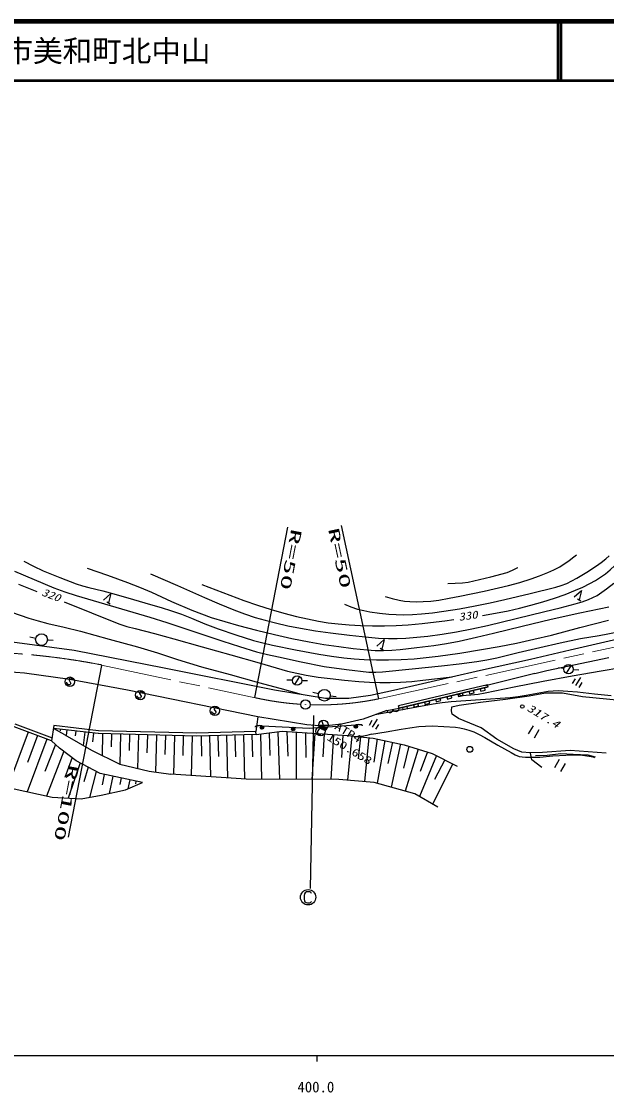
# Model space of a CAD drawing. Units: millimetres, scale not verified. Extents: x 300721 to 940721, y 14804 to 374804.
# Drawn here: x 678784 to 777718, y 193519 to 374804 of the extents above; entities that cross this region are included whole.
import ezdxf
from ezdxf.enums import TextEntityAlignment as Align

# ---------------------------------------------------------------- set-up
doc = ezdxf.new("R2010")
doc.units = ezdxf.units.MM
doc.header["$LTSCALE"] = 1000
doc.linetypes.add('CHAIN', pattern=[18.5, 12, -1.5, 3.5, -1.5])
for name, color, linetype, lineweight in [('M-BGD', 7, 'Continuous', 25), ('M-BMK', 2, 'CHAIN', 13), ('M-TTL', 2, 'Continuous', 140), ('M-TTL-BAND', 7, 'Continuous', 25), ('M-TTL-LINE', 7, 'Continuous', 50)]:
    doc.layers.add(name, color=color, linetype=linetype, lineweight=lineweight)
doc.layers.add('M-TTL-TXT', color=7, linetype='Continuous')
doc.styles.add('ＭＳ ゴシック', font='')
doc.styles.get('ＭＳ ゴシック').set_extended_font_data('MS Gothic')

# ---------------------------------------------------------------- blocks, each defined once
blk = doc.blocks.new('BUHIN1')
at = {"color": 7, "linetype": 'Continuous', "lineweight": 25}
for radius in [796, 24]:
    blk.add_circle((0, 0), radius, dxfattribs=at)
blk = doc.blocks.new('BUHIN3')
at = {"color": 7, "linetype": 'Continuous', "lineweight": 25}
blk.add_lwpolyline([(-389, -93), (-296, -482), (482, -296), (389, 93)], dxfattribs=at)
blk = doc.blocks.new('BUHIN39')
at = {"color": 7, "linetype": 'Continuous', "lineweight": 25}
blk.add_circle((0, 0), 298, dxfattribs=at)
blk = doc.blocks.new('BUHIN40')
at = {"color": 7, "linetype": 'Continuous', "lineweight": 25}
for p, q in [((-464, 470), (-959, -353)), ((412, 686), (-412, -686)), ((633, -189), (139, -1012))]:
    blk.add_line(p, q, dxfattribs=at)
blk = doc.blocks.new('BUHIN41')
at = {"color": 7, "linetype": 'Continuous', "lineweight": 25}
blk.add_line((-276, -763), (272, -1092), dxfattribs=at)
blk.add_lwpolyline([(-828, -431), (412, 686), (8, -934)], dxfattribs=at)
blk = doc.blocks.new('BUHIN42')
at = {"color": 7, "linetype": 'Continuous', "lineweight": 25}
for p, q in [((-116, 1003), (-940, -369)), ((113, -1001), (937, 371))]:
    blk.add_line(p, q, dxfattribs=at)
blk = doc.blocks.new('BUHIN44')
at = {"color": 7, "linetype": 'Continuous', "lineweight": 25}
blk.add_line((410, 682), (-410, -682), dxfattribs=at)
blk.add_circle((0, 0), 796, dxfattribs=at)
blk = doc.blocks.new('BUHIN47')
at = {"color": 7, "linetype": 'Continuous', "lineweight": 25}
blk.add_circle((0, 0), 995, dxfattribs=at)
blk = doc.blocks.new('BUHIN49')
at = {"color": 7, "linetype": 'Continuous', "lineweight": 25}
blk.add_lwpolyline([(478, 315), (465, 378), (428, 433), (365, 490), (258, 554), (155, 584), (48, 578), (-42, 529), (-92, 452), (-120, 399), (-134, 314), (-108, 247), (136, -194), (140, -280), (116, -382), (59, -460), (-4, -511), (-89, -544), (-214, -511), (-371, -416), (-434, -365), (-480, -295), (-504, -210), (-505, -103)], dxfattribs=at)
blk.add_circle((0, 0), 796, dxfattribs=at)
blk = doc.blocks.new('BUHIN57')
at = {"color": 7, "linetype": 'Continuous', "lineweight": 25}
for radius in [298, 264, 230, 194, 159, 117, 81, 46.5, 9]:
    blk.add_circle((-15, -298), radius, dxfattribs=at)
blk = doc.blocks.new('BUHIN58')
at = {"color": 7, "linetype": 'Continuous', "lineweight": 25}
for radius in [298, 264, 230, 194, 159, 117, 81, 46.5, 9]:
    blk.add_circle((22, -298), radius, dxfattribs=at)
blk = doc.blocks.new('BUHIN63')
at = {"color": 7, "linetype": 'Continuous', "lineweight": 25}
blk.add_lwpolyline([(-522, -102), (-459, -215), (-377, -304), (-252, -399), (-125, -439), (5, -454), (167, -423), (282, -359), (385, -274), (464, -139), (504, -26), (522, 102)], dxfattribs=at)

msp = doc.modelspace()

# ---------------------------------------------------------------- linework, layer by layer
at = {"layer": 'M-BGD'}
for p, q in [((718259, 260363), (723817, 289212)), ((739223, 260147), (732881, 289501)), ((771544, 268441), (790697, 272880)), ((681198, 270388), (680219, 270593)), ((683175, 270124), (684174, 270065)), ((677241, 269831), (687700, 268399)), ((687700, 268399), (702901, 265425)), ((764842, 266886), (771544, 268441)), ((756391, 265004), (764842, 266886)), ((767598, 264928), (778079, 267159)), ((679322, 264516), (671551, 265034)), ((692320, 265787), (686694, 236731)), ((702901, 265425), (721590, 261662)), ((741679, 261603), (756391, 265004)), ((765602, 264427), (767598, 264928)), ((770561, 265268), (769571, 265414)), ((772051, 265108), (773049, 265042)), ((686966, 263441), (679322, 264516)), ((696698, 261606), (686966, 263441)), ((724642, 263291), (723643, 263335)), ((726141, 263258), (727142, 263258)), ((765602, 264427), (757272, 262370)), ((718746, 257122), (696698, 261606)), ((721590, 261662), (730169, 260251)), ((729037, 260986), (728060, 261201)), ((737816, 260763), (741679, 261603)), ((757579, 262550), (742557, 258972)), ((742650, 258583), (757672, 262160)), ((757672, 262160), (742650, 258583)), ((757672, 262160), (757579, 262550)), ((764633, 260692), (767417, 261163)), ((767417, 261163), (770287, 261163)), ((770287, 261163), (773671, 260564)), ((730169, 260251), (734135, 260250)), ((731008, 260663), (732002, 260555)), ((734135, 260250), (737816, 260763)), ((752810, 259064), (756408, 259621)), ((756408, 259621), (760606, 260092)), ((760606, 260092), (764633, 260692)), ((773671, 260564), (780011, 259921)), ((740561, 258174), (736565, 256724)), ((740561, 258174), (742650, 258583)), ((742650, 258583), (742557, 258972)), ((751482, 258122), (751568, 258807)), ((751611, 257565), (751482, 258122)), ((751568, 258807), (752810, 259064)), ((752682, 256837), (751611, 257565)), ((684051, 253512), (677744, 255883)), ((684254, 255652), (683876, 253044)), ((691807, 254766), (684254, 255652)), ((718746, 257122), (718439, 254620)), ((727018, 255770), (718746, 257122)), ((719463, 255602), (718963, 255627)), ((729853, 255545), (727018, 255770)), ((728160, 257355), (727575, 228058)), ((729059, 255709), (730648, 255776)), ((730107, 254988), (729600, 256497)), ((732890, 255847), (729853, 255545)), ((736565, 256724), (732890, 255847)), ((735801, 255817), (735302, 255781)), ((756494, 255252), (752682, 256837)), ((679935, 254525), (676421, 245176)), ((683876, 253044), (677570, 255414)), ((681511, 253933), (679796, 249370)), ((686138, 254054), (684196, 255155)), ((691748, 254270), (684196, 255155)), ((685362, 255018), (685328, 254745)), ((686138, 254054), (690638, 251458)), ((686462, 254890), (686350, 253932)), ((687972, 254712), (687878, 253909)), ((689483, 254535), (689218, 252277)), ((690993, 254358), (690823, 252904)), ((708429, 253854), (691794, 254266)), ((708428, 254354), (691807, 254766)), ((692507, 254251), (692415, 250581)), ((694023, 254213), (693969, 252027)), ((695539, 254175), (695413, 249102)), ((697056, 254137), (696988, 251436)), ((698572, 254100), (698430, 248374)), ((700088, 254062), (700013, 251037)), ((701605, 254024), (701449, 247756)), ((703121, 253986), (703041, 250764)), ((704638, 253948), (704474, 247360)), ((706154, 253911), (706071, 250586)), ((707670, 253873), (707503, 247161)), ((718439, 254620), (708428, 254354)), ((718452, 254120), (708429, 253854)), ((709145, 253873), (709235, 250457)), ((710576, 253911), (710761, 246947)), ((712008, 253949), (712102, 250401)), ((713440, 253987), (713632, 246758)), ((714872, 254025), (714970, 250344)), ((716304, 254063), (716503, 246569)), ((717736, 254101), (717836, 250324)), ((718452, 254120), (718439, 254620)), ((718452, 254120), (722876, 254670)), ((719189, 254212), (719383, 246540)), ((720664, 254395), (720758, 250574)), ((722138, 254578), (722429, 246528)), ((722876, 254670), (733939, 253951)), ((723666, 254619), (723848, 250457)), ((725246, 254516), (725257, 246516)), ((726827, 254413), (726880, 250224)), ((728407, 254310), (727900, 246505)), ((729988, 254208), (729737, 250353)), ((731568, 254105), (731074, 246492)), ((733149, 254002), (732904, 250235)), ((734659, 253878), (733896, 246371)), ((733939, 253951), (738258, 253512)), ((759193, 253324), (756494, 255252)), ((683087, 253341), (679742, 244437)), ((684550, 252435), (682746, 247877)), ((685224, 251826), (683876, 253044)), ((736098, 253732), (735719, 249995)), ((737538, 253585), (736782, 246145)), ((738258, 253512), (743507, 252385)), ((738914, 253371), (738364, 249466)), ((740226, 253090), (738931, 245872)), ((741538, 252808), (740762, 249192)), ((742851, 252526), (741281, 245214)), ((744296, 252142), (743368, 248432)), ((743507, 252385), (748241, 250927)), ((762063, 251696), (759193, 253324)), ((685926, 251292), (683025, 243707)), ((688035, 249688), (685224, 251826)), ((687332, 250222), (686119, 246823)), ((690638, 251458), (695435, 249091)), ((745874, 251656), (743683, 244541)), ((748943, 250569), (746100, 243614)), ((747452, 251170), (746195, 247833)), ((748241, 250927), (752454, 248777)), ((763390, 251140), (762063, 251696)), ((764804, 251011), (763390, 251140)), ((766860, 251054), (764804, 251011)), ((765061, 249812), (764847, 250968)), ((765704, 250583), (767674, 250626)), ((771572, 251440), (766860, 251054)), ((767674, 250626), (769987, 250883)), ((769987, 250883), (772086, 250797)), ((777655, 250968), (771572, 251440)), ((772086, 250797), (774528, 250668)), ((774528, 250668), (775770, 250369)), ((688708, 249323), (686681, 243341)), ((692073, 247502), (688035, 249688)), ((690054, 248595), (689335, 246085)), ((695435, 249091), (700364, 247911)), ((751752, 249136), (748282, 242337)), ((750348, 249852), (748634, 246493)), ((766775, 248527), (765061, 249812)), ((691400, 247866), (690316, 243485)), ((699232, 246017), (692073, 247502)), ((692789, 247354), (692421, 245581)), ((694221, 247056), (693619, 244154)), ((695653, 246760), (695419, 245635)), ((700364, 247911), (704020, 247390)), ((716779, 246551), (704020, 247390)), ((732431, 246486), (716779, 246551)), ((671570, 246256), (683986, 243493)), ((692269, 243848), (696379, 244781)), ((696379, 244781), (699232, 246017)), ((697084, 246462), (696771, 244950)), ((698151, 246241), (698060, 245786)), ((738410, 246018), (732431, 246486)), ((745278, 244094), (738410, 246018)), ((683986, 243493), (688875, 243218)), ((688875, 243218), (692269, 243848)), ((749205, 241798), (745278, 244094))]:
    msp.add_line(p, q, dxfattribs=at)
for points in [[(756766, 274273), (758936, 274629), (761096, 275043), (763025, 275483), (764940, 275982), (766924, 276560), (768889, 277194), (770697, 277838), (772490, 278540), (773713, 279074), (774917, 279666), (775824, 280174), (776701, 280734), (777525, 281336), (778313, 281986), (779093, 282709), (779836, 283481), (780676, 284459), (781475, 285482), (782017, 286213), (782558, 286958)], [(679209, 283444), (680827, 282609), (682477, 281826), (685251, 280700), (688059, 279626), (689117, 279272), (690204, 278973), (692519, 278432), (694819, 277833), (697704, 276955), (700606, 276134), (702394, 275632), (704166, 275073), (705870, 274461), (707551, 273793), (709796, 272866), (712061, 271995), (715023, 270990), (718009, 270040), (719601, 269616), (721218, 269247), (725138, 268453), (729066, 267718), (731188, 267383), (733317, 267109), (735025, 266942), (736742, 266834), (738791, 266774), (740842, 266775), (743002, 266831), (745167, 266947), (747218, 267130), (749273, 267374), (752936, 267905), (756600, 268497), (759546, 269009), (762489, 269581), (765445, 270237), (768387, 270952), (773213, 272215), (778050, 273464)], [(733390, 276154), (734489, 275727), (735615, 275355), (736650, 275101), (737701, 274906), (739305, 274668), (740923, 274490), (742167, 274406), (743425, 274381), (744925, 274422), (746433, 274524), (748306, 274715), (750181, 274967), (752857, 275397), (755520, 275886), (758029, 276385), (760534, 276944), (764827, 277966), (769121, 279050), (770065, 279343), (770996, 279695), (771866, 280110), (772720, 280584), (774395, 281600), (776042, 282671), (776834, 283234), (777596, 283849), (778134, 284366)], [(740268, 277479), (741441, 277138), (742626, 276855), (743532, 276713), (744457, 276628), (745576, 276593), (746707, 276618), (748024, 276713), (749336, 276868), (751133, 277167), (752926, 277525), (757034, 278395), (761126, 279323), (763056, 279870), (764971, 280476), (766386, 280974), (767779, 281527), (768798, 281991), (769792, 282509), (770570, 282979), (771322, 283504), (771986, 284017), (772638, 284546)], [(677591, 281738), (680919, 280326), (684271, 278969), (686136, 278280), (688030, 277645), (692808, 276224), (697614, 274846), (700507, 273981), (703380, 273060), (708106, 271474), (712853, 269927), (715671, 268995), (718515, 268118), (720365, 267654), (722240, 267247), (726090, 266409), (729945, 265633), (733738, 265130), (737538, 264686), (738693, 264675), (739859, 264724), (744832, 265214), (749795, 265733), (752778, 266075), (755762, 266477), (757456, 266763), (759148, 267110), (762776, 268005), (766419, 268842), (769858, 269631), (773309, 270361), (776492, 270901), (779656, 271498)], [(689906, 282274), (693314, 281091), (696703, 279851), (698738, 279047), (700759, 278184), (704152, 276642), (707568, 275156), (709207, 274522), (710878, 273942), (713159, 273230), (715467, 272572), (718521, 271770), (721589, 271027), (724496, 270379), (727424, 269789), (729926, 269368), (732449, 269006), (734852, 268694), (737263, 268442), (738619, 268356), (739986, 268330), (741412, 268380), (742837, 268489), (745662, 268817), (748487, 269206), (750648, 269545), (752808, 269945), (755718, 270575), (758624, 271267), (763466, 272465), (768328, 273620), (773196, 274691), (778078, 275741)], [(700593, 281328), (705154, 279321), (709719, 277294), (712198, 276229), (714702, 275218), (716493, 274554), (718304, 273948), (720000, 273449), (721722, 273006), (723830, 272534), (725962, 272118), (728496, 271690), (731036, 271322), (734226, 270916), (737439, 270568), (739133, 270431), (740829, 270355), (742306, 270357), (743782, 270420), (745656, 270569), (747525, 270778), (749944, 271113), (752352, 271508), (754965, 272000), (757575, 272553), (762418, 273745), (767277, 274914), (769859, 275537), (772435, 276221), (773569, 276565), (774691, 276968), (775411, 277285), (776104, 277655), (776921, 278186), (777717, 278776), (778944, 279744)], [(750868, 279687), (752133, 279706), (753388, 279784), (754342, 279920), (755298, 280117), (758124, 280794), (760929, 281528), (761827, 281929), (762714, 282391), (762722, 282396), (762731, 282401)], [(678269, 279580), (681407, 278324)], [(709276, 279517), (712826, 278131), (716406, 276798), (718692, 276010), (720996, 275278), (723137, 274659), (725295, 274099), (727146, 273675), (729019, 273308), (730666, 273045), (732331, 272839), (734221, 272670), (736126, 272559), (738145, 272501), (740165, 272503), (742162, 272565), (744167, 272687), (746524, 272906), (748885, 273185), (750392, 273382), (751897, 273587)], [(686002, 276575), (690620, 274708), (695266, 272874), (696631, 272427), (698026, 272034), (701307, 271212), (704569, 270333), (709362, 268966), (714177, 267629), (718970, 266238), (723780, 264864), (725344, 264489), (726931, 264171), (728946, 263849), (730980, 263585), (733414, 263318), (735853, 263111), (737618, 263002), (739385, 262912)], [(677093, 274846), (680016, 273831), (681625, 273351), (683259, 272927), (686034, 272292), (688793, 271598), (693597, 270268), (698415, 268950), (701809, 267926), (705198, 266841), (707215, 266200), (709245, 265568)], [(709245, 265568), (714053, 264267), (718872, 262938), (722463, 261935), (726053, 260928)], [(752489, 260949), (752855, 260817), (753244, 260743), (754008, 260750), (754778, 260818), (755989, 260968), (757209, 261180), (762093, 262167), (766995, 263143), (771898, 264044), (776815, 264924), (780134, 265486)], [(739385, 262912), (741133, 262904), (742890, 262956), (744783, 263105), (746673, 263314), (749134, 263609), (751600, 263896)], [(738579, 257506), (743478, 258431), (748386, 259322), (749906, 259547), (751436, 259714), (756408, 260036), (761395, 260372), (762763, 260546), (764130, 260781), (765973, 261144), (767827, 261447), (768690, 261525), (769566, 261543), (771191, 261460), (772824, 261316), (775666, 261000), (778522, 260742)], [(718349, 255357), (718358, 255412), (718379, 255473), (718415, 255531), (718451, 255568), (718501, 255605), (718558, 255629), (718611, 255640), (718664, 255642), (718963, 255627)], [(719463, 255602), (727409, 255210), (735302, 255781)], [(735801, 255817), (736100, 255839), (736161, 255837), (736216, 255826), (736272, 255800), (736319, 255767), (736362, 255721), (736394, 255672), (736413, 255612), (736421, 255561)], [(729854, 254829), (729866, 254911), (729846, 254988), (729804, 255064), (729737, 255132), (729604, 255213), (729485, 255256), (729330, 255246), (729207, 255190), (729097, 255069), (728896, 254733), (728836, 254572), (728836, 254456), (728893, 254324), (729000, 254222), (729130, 254144), (729235, 254095), (729305, 254095), (729380, 254110), (729430, 254146)], [(737954, 254160), (737164, 253950), (736350, 253795), (736172, 253768), (735994, 253742)], [(737953, 254160), (740475, 254553), (742991, 255006), (744465, 255270), (745956, 255476), (747100, 255554), (748248, 255572), (750201, 255502), (752155, 255372), (752896, 255268), (753637, 255103), (754450, 254855), (755251, 254547), (756201, 254109), (757125, 253616), (759346, 252309), (761599, 251052), (762254, 250707), (762940, 250415), (763459, 250322), (764002, 250288), (765206, 250258), (766411, 250288), (768610, 250492), (770820, 250636), (772238, 250662), (773653, 250627), (774391, 250532), (775121, 250377), (775383, 250314), (775654, 250246)], [(727832, 227187), (727780, 227310), (727689, 227401), (727566, 227473), (727416, 227512), (727163, 227512), (726961, 227473), (726753, 227330), (726630, 227148), (726578, 226888), (726578, 226251), (726630, 225978), (726727, 225815), (726916, 225679), (727150, 225627), (727397, 225627), (727585, 225646), (727683, 225705), (727774, 225789), (727813, 225880)]]:
    msp.add_lwpolyline(points, dxfattribs=at)
for centre, radius in [((729855, 255744), 796), ((729356, 254685), 796), ((754596, 251609), 498), ((727260, 226569), 1294)]:
    msp.add_circle(centre, radius, dxfattribs=at)
at = {"layer": 'M-BMK'}
for p, q in [((739227, 260164), (819902, 277873)), ((692302, 265846), (718325, 260352))]:
    msp.add_line(p, q, dxfattribs=at)
for centre, radius, start, end in [((669120, 146556), 121583, 78.98305, 87.72951), ((729185, 308487), 49354, 257.27844, 266.37444), ((729185, 308487), 49354, 268.11584, 281.74216)]:
    msp.add_arc(centre, radius, start, end, dxfattribs=at)
at = {"layer": 'M-TTL'}
msp.add_line((940721, 374804), (300721, 374804), dxfattribs=at)
at = {"layer": 'M-TTL-BAND'}
for p, q in [((300721, 199804), (839721, 199804)), ((728721, 199804), (728721, 198804))]:
    msp.add_line(p, q, dxfattribs=at)
at = {"layer": 'M-TTL-LINE'}
for p, q in [((769467, 374804), (769467, 364804)), ((769967, 374804), (769967, 364804)), ((300721, 364804), (940721, 364804))]:
    msp.add_line(p, q, dxfattribs=at)

# ---------------------------------------------------------------- block references
at = {"layer": 'M-BGD'}
for name, p in [('BUHIN41', (693490, 277312)), ('BUHIN41', (773072, 277827)), ('BUHIN47', (682177, 270184)), ('BUHIN41', (739721, 269505)), ('BUHIN44', (771303, 265158)), ('BUHIN49', (686969, 263061)), ('BUHIN44', (725391, 263258)), ('BUHIN40', (772890, 263098)), ('BUHIN49', (698869, 260794)), ('BUHIN47', (730013, 260770)), ('BUHIN3', (752977, 261043)), ('BUHIN3', (754855, 261490)), ('BUHIN3', (756733, 261937)), ('BUHIN1', (726813, 259193)), ('BUHIN3', (745466, 259254)), ('BUHIN3', (747344, 259701)), ('BUHIN3', (749222, 260148)), ('BUHIN3', (751100, 260595)), ('BUHIN49', (711500, 258130)), ('BUHIN63', (741083, 258276)), ('BUHIN63', (742127, 258481)), ('BUHIN3', (743588, 258807)), ('BUHIN39', (763468, 258867)), ('BUHIN58', (735302, 255781)), ('BUHIN40', (738521, 256022)), ('BUHIN57', (719463, 255602)), ('BUHIN57', (724746, 255342)), ('BUHIN58', (730026, 255399)), ('BUHIN42', (765402, 254577)), ('BUHIN42', (769848, 248862))]:
    msp.add_blockref(name, p, dxfattribs=at)

# ---------------------------------------------------------------- texts
at = {"layer": 'M-BGD', "style": 'ＭＳ ゴシック'}
for s, height, rotation, width, p in [('R=50', 1833, 259.2, 2.1, (723891, 289149)), ('R=50', 1833, 282.1, 2.1, (730078, 288805)), ('ATP4', 1320, 329, 1.35, (731392, 254808)), ('150.658', 1320, 329, 1.35, (730085, 252961)), ('R=100', 1833, 259, 2.1, (686218, 249244))]:
    msp.add_text(s, height=height, rotation=rotation, dxfattribs=dict(at, width=width)).set_placement(p, align=Align.BOTTOM_LEFT)
at = {"layer": 'M-BGD', "style": 'ＭＳ ゴシック', "oblique": 15}
for s, rotation, width, p in [('320', 339.3, 1.2, (681937, 277315)), ('330', 7.9, 1.2, (752846, 272957)), ('317.4', 329, 1.35, (763915, 257894))]:
    msp.add_text(s, height=1320, rotation=rotation, dxfattribs=dict(at, width=width)).set_placement(p, align=Align.BOTTOM_LEFT)
at = {"layer": 'M-TTL-BAND', "style": 'ＭＳ ゴシック'}
msp.add_text('400.0', height=1833, dxfattribs=at).set_placement((728565, 192999), align=Align.BOTTOM_CENTER)
at = {"layer": 'M-TTL-TXT', "style": 'ＭＳ ゴシック'}
msp.add_text('岩国市美和町北中山', height=3666, dxfattribs=at).set_placement((665744, 369804), align=Align.MIDDLE_LEFT)

doc.saveas('drawing.dxf')
